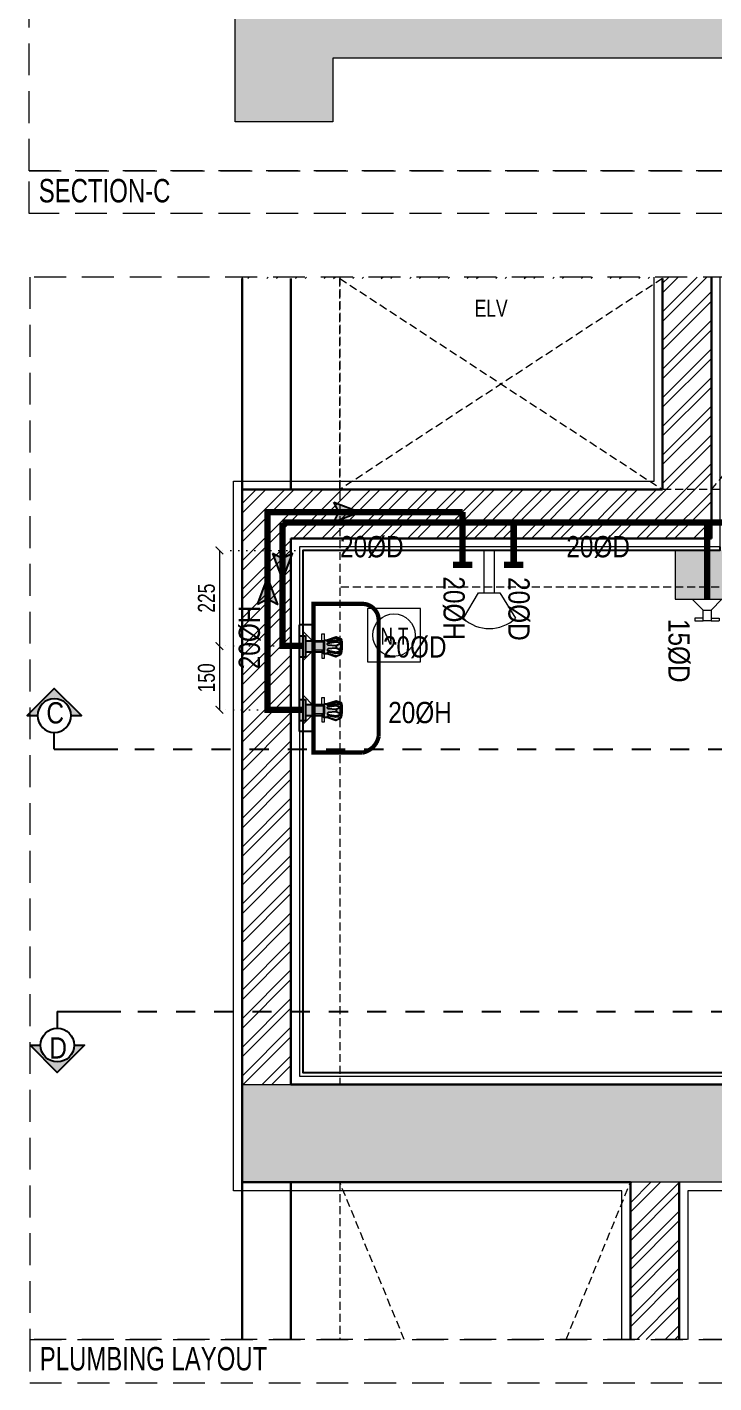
# Model space of a CAD drawing. Header units: inches. Extents: x 899679 to 12882928, y -3363313 to 527800.
# Drawn here: x 945968 to 947585, y 506453 to 509643 of the extents above; entities that cross this region are included whole.
import ezdxf
from ezdxf.enums import TextEntityAlignment as Align

# ---------------------------------------------------------------- set-up
doc = ezdxf.new("R2010")
doc.units = ezdxf.units.IN
doc.header["$LTSCALE"] = 150
for name, pattern in [('Dash', [6, 3, -3]), ('DOT2', [0.125, 0, -0.125]), ('HIDDEN', [0.375, 0.25, -0.125]), ('HIDDEN2', [0.1875, 0.125, -0.0625])]:
    doc.linetypes.add(name, pattern=pattern)
for name, color, linetype, lineweight in [('300X755-BEAM-MSA', 5, 'HIDDEN2', 13), ('COLUMN', 5, 'Continuous', 13), ('DOTTED LINE-MSA', 3, 'HIDDEN2', 13), ('ELE-01-MSA', 7, 'Continuous', 30), ('g-cen-sym', 8, 'Continuous', 25), ('g-r.c.c', 8, 'Continuous', 15), ('g-text', 8, 'Continuous', 9), ('P.FIXTURE-MSA', 8, 'Continuous', 5), ('P_Water Supply Downtake pipe', 3, 'Continuous', 25), ('PLASTER', 3, 'Continuous', 9), ('SHEET', 7, 'Continuous', 13), ('WALL HATCH-MSA', 251, 'Continuous', 9), ('WALL-MSA', 32, 'Continuous', 30)]:
    doc.layers.add(name, color=color, linetype=linetype, lineweight=lineweight)
for name, color, linetype in [('g-sol250', 8, 'Continuous'), ('P_GEYSER', 1, 'Continuous'), ('P_HOT WATER PIPE', 1, 'HIDDEN'), ('P_SANITARY', 7, 'Continuous'), ('R.C.C HATCH-MSA', 250, 'Continuous'), ('TILE SECTION', 152, 'Continuous')]:
    doc.layers.add(name, color=color, linetype=linetype)
doc.styles.add('ARIAL', font='swisscl.ttf')
doc.styles.add('arial unicode', font='swisscl.ttf', dxfattribs={"height": 165})
doc.styles.add('PLUMBING TEXT', font='ARIALN.TTF')
doc.styles.add('SWINS', font='swissc.ttf')
doc.dimstyles.new('25', dxfattribs={"dimtxt": 40, "dimasz": 18, "dimexe": 0, "dimexo": 0, "dimgap": 10, "dimtad": 1, "dimdec": 0, "dimzin": 3, "dimdsep": 46, "dimtxsty": 'ARIAL', "dimblk": 'ARCHTICK', "dimcen": 0, "dimclrd": 256, "dimclre": 256, "dimclrt": 256, "dimadec": 0, "dimazin": 0, "dimtfac": 1, "dimtdec": 0, "dimtmove": 1, "dimatfit": 0, "dimfxl": 1, "dimtolj": 1, "dimtzin": 0, "dimlwd": 18, "dimlwe": 5, "dimarcsym": 0})

# ---------------------------------------------------------------- blocks, each defined once
blk = doc.blocks.new('sec')
at = {"layer": 'g-cen-sym'}
h = blk.add_hatch(color=256, dxfattribs=at)
h.paths.add_polyline_path([(2.73e-14, 537.5273218287452), (-107.956475941309, 429.5708458874361), (-107.956475941309, 399.1607016395453, -0.2062306983916904), (2.730000000001706e-14, 445.6665243379758, -0.4142135623730596), (148.5555081145527, 297.1110162260618), (240.4163056053222, 297.1110162260618)])
h.paths.add_polyline_path([(-107.956475941309, 399.1607016395454), (-107.956475941309, 429.5708458874361), (-138.1869732997017, 399.3403485290693), (-138.1869732997017, 351.6371512499004, -0.09565303018648871)])
h.paths.add_polyline_path([(-138.1869732997017, 399.3403485290693), (-168.4174706606815, 369.1098511680636), (-168.4174706606815, 297.1110162260618), (-148.5555081119139, 297.1110162260618, -0.09423427136048851), (-138.1869732997017, 351.6371512499004)])
h.paths.add_polyline_path([(-168.4174706580426, 369.1098511680636), (-204.6941080129084, 332.8332138158367), (-204.6941080129084, 297.1110162260618), (-168.4174706606815, 297.1110162260618)])
h.paths.add_polyline_path([(-204.6941080129084, 332.8332138158367), (-240.4163056027092, 297.1110162260618), (-204.6941080129084, 297.1110162260618)])
for q in [(2.73e-14, 148.5555081130354), (-561.6378324203346, 0)]:
    blk.add_line((0, 0), q, dxfattribs=at)
blk.add_lwpolyline([(-148.5555081119139, 297.1110162260618), (-240.4163056027092, 297.1110162260618), (2.73e-14, 537.5273218287452), (240.4163056053222, 297.1110162260618), (148.5555081145527, 297.1110162260618)], dxfattribs=at)
blk.add_circle((2.73e-14, 297.1110162260618), 148.5555081130354, dxfattribs=at)
blk = doc.blocks.new('TAP-1')
for p, q in [((9.525013580918312, -44.44999999995343), (28.57501366082579, -44.44999999995343)), ((9.525013580918312, -50.80000000004657), (28.57501366082579, -50.80000000004657)), ((28.57501366082579, -44.44999999995343), (28.57501366082579, -50.80000000004657))]:
    blk.add_line(p, q)
for points in [[(-9.52499020472169, -25.40001328103244), (-34.92501358129084, 0), (34.92501358129084, 0), (9.525013580918312, -25.40002716239542)], [(-9.524986418895423, -44.44999999995343), (-28.5749864988029, -44.44999999995343), (-28.5749864988029, -50.80000000004657), (-9.524986418895423, -50.80000000004657)]]:
    blk.add_lwpolyline(points)
blk.add_lwpolyline([(9.525013580918312, -25.40000000002328), (9.525013580918312, -50.80000000004657), (-9.524986418895423, -50.80000000004657), (-9.524986418895423, -25.40000000002328)], close=True)
blk = doc.blocks.new('A$Cd9974d17')
at = {"elevation": -2.990973136893025e-06}
blk.add_lwpolyline([(14.51018306124024, -125), (139.5101830612402, -125), (139.5101830612402, 0), (14.51018306124024, 0)], close=True, dxfattribs=at)
blk.add_circle((77.01018305378966, -62.50000000372529, -3.011486838741326e-06), 50)
blk = doc.blocks.new('A$C9f60bd39')
for p, q in [((-25.00005471240729, 99.99999316036701), (-62.28428161423653, 159.5359041057527)), ((60.56100777816027, 159.7277266159654), (25.00002735946327, 99.99999316036701)), ((25.00002735946327, 99.99999316036701), (-25.00005471240729, 99.99999316036701)), ((12.50000684056431, 99.99999316036701), (-12.50003419537097, 99.99999316036701))]:
    blk.add_line(p, q)
blk.add_lwpolyline([(-12.50003419537097, 99.99999316036701), (-12.50002051796764, 0), (12.50002051796764, 0), (12.50000684056431, 99.99999316036701)], close=True)
blk.add_arc((-0.7608264302834868, 95.07164785638452), 89.11103114370214, 46.51608762641337, 133.6628466995608)
blk = doc.blocks.new('_ArchTick')
at = {"color": 0, "linetype": 'ByBlock', "const_width": 0.15}
blk.add_lwpolyline([(-0.5, -0.5), (0.5, 0.5)], dxfattribs=at)
blk = doc.blocks.new('*D148')
at = {"linetype": 'DOT2', "lineweight": 5, "transparency": 16777216}
for p, q in [((-2704.900000083028, 1959.004104294349), (-2901.34986201441, 1959.004104294349)), ((-2679.500000080676, 1734.004104294349), (-2901.34986201441, 1734.004104294349))]:
    blk.add_line(p, q, dxfattribs=at)
at = {"lineweight": 18, "transparency": 16777216}
blk.add_line((-2901.34986201441, 1959.004104294349), (-2901.34986201441, 1734.004104294349), dxfattribs=at)
at = {"layer": 'Defpoints', "color": 0, "transparency": 16777216}
for p in [(-2704.900000083028, 1959.004104294349, -3.684042151124298e-08), (-2901.34986201441, 1734.004104294349), (-2679.500000080677, 1734.004104294349, -3.684042151124298e-08)]:
    blk.add_point(p, dxfattribs=at)
at = {"lineweight": 18, "transparency": 16777216, "xscale": 18, "yscale": 18, "zscale": 18}
for p, rotation in [((-2901.34986201441, 1959.004104294349), 90), ((-2901.34986201441, 1734.004104294349), 270)]:
    blk.add_blockref('_ArchTick', p, dxfattribs=dict(at, rotation=rotation))
at = {"transparency": 16777216, "insert": (-2931.83478993053, 1846.504104294349), "char_height": 40, "attachment_point": 5, "rotation": 90.00000000000001, "style": 'ARIAL'}
blk.add_mtext('\\A1;225', dxfattribs=at)
blk = doc.blocks.new('*D147')
at = {"linetype": 'DOT2', "lineweight": 5, "transparency": 16777216}
for p, q in [((-2679.500000080676, 1734.004104294349), (-2901.349862013478, 1734.004104294349)), ((-2679.500000083005, 1584.004104294349), (-2901.349862013478, 1584.004104294349))]:
    blk.add_line(p, q, dxfattribs=at)
at = {"lineweight": 18, "transparency": 16777216}
blk.add_line((-2901.349862013478, 1734.004104294349), (-2901.349862013478, 1584.004104294349), dxfattribs=at)
at = {"layer": 'Defpoints', "color": 0, "transparency": 16777216}
for p in [(-2679.500000080677, 1734.004104294349, -3.684042151124298e-08), (-2901.349862013479, 1584.004104294349), (-2679.500000083005, 1584.004104294349, -3.684042151124298e-08)]:
    blk.add_point(p, dxfattribs=at)
at = {"lineweight": 18, "transparency": 16777216, "xscale": 18, "yscale": 18, "zscale": 18}
for p, rotation in [((-2901.349862013478, 1734.004104294349), 90), ((-2901.349862013478, 1584.004104294349), 270)]:
    blk.add_blockref('_ArchTick', p, dxfattribs=dict(at, rotation=rotation))
at = {"transparency": 16777216, "insert": (-2931.834789929599, 1659.004104294349), "char_height": 40, "attachment_point": 5, "rotation": 90.00000000000001, "style": 'ARIAL'}
blk.add_mtext('\\A1;150', dxfattribs=at)
blk = doc.blocks.new('G$CEF1FA635')
at = {"layer": 'R.C.C HATCH-MSA'}
h = blk.add_hatch(color=251, dxfattribs=at)
h.dxf.hatch_style = 1
h.paths.add_polyline_path([(2732.831326492014, 790.0925526365172), (3332.831326492014, 790.0925526365172), (3332.831326492014, 665.0925526365172), (2962.831326623098, 665.0925526365172), (2962.831326623098, 215.0925526365172), (2732.831326492014, 215.0925526365172), (2732.831326492014, 365.0925526365172), (715.0686735910131, 365.0925526365172), (715.0686735910131, 215.0925526365172), (484.9313264089869, 215.0925526365172), (484.9313264089869, 665.0925526365172), (0, 665.0925526365172), (0, 790.0925526365172), (715.0686735910131, 790.0925526365172), (715.0686735910131, 490.0925526365172), (2732.831326492014, 490.0925526365172)])
h.paths.add_polyline_path([(2732.831326492014, 3740.092552636517), (3332.831326492014, 3740.092552636517), (3332.831326492014, 3615.092552636517), (2962.831326623098, 3615.092552636517), (2962.831326623098, 3165.092552636517), (2732.831326492014, 3165.092552636517), (2732.831326492014, 3315.092552636517), (715.0686735910131, 3315.092552636517), (715.0686735910131, 3165.092552636517), (484.9313264089869, 3165.092552636517), (484.9313264089869, 3615.092552636517), (0, 3615.092552636517), (0, 3740.092552636517), (715.0686735910131, 3740.092552636517), (715.0686735910131, 3440.092552636517), (2732.831326492014, 3440.092552636517)])
at = {"layer": 'g-r.c.c', "color": 251}
blk.add_lwpolyline([(3332.831326492014, 665.0925526365172), (2962.831326623098, 665.0925526365172), (2962.831326623098, 215.0925526365172), (2732.831326492014, 215.0925526365172), (2732.831326492014, 365.0925526365172), (715.0686735910131, 365.0925526365172), (715.0686735910131, 215.0925526365172), (484.9313264089869, 215.0925526365172), (484.9313264089869, 665.0925526365172), (0, 665.0925526365172)], dxfattribs=at)
at = {"layer": 'SHEET', "color": 251, "linetype": 'HIDDEN', "ltscale": 2}
for points in [[(3332.831326492014, 100), (0, 100), (0, 3915.092552636517), (3332.831326492014, 3915.092552636517)], [(0, 100), (3332.831326492014, 100.0000000004657), (3332.831326492014, 4.656612873077393e-10), (0, 0)]]:
    blk.add_lwpolyline(points, close=True, dxfattribs=at)
at = {"layer": 'g-text', "color": 251, "style": 'arial unicode'}
blk.add_text('SECTION-C', height=55, dxfattribs=at).set_placement((22.18989498110022, 25.8432444097707, 9.739165417181771e-08))
blk = doc.blocks.new('ARR')
at = {"ltscale": 0.025}
h = blk.add_hatch(color=256, dxfattribs=at)
edge = h.paths.add_edge_path()
edge.add_line((248.5438484465703, 93.94263017456979), (-2.328306436538696e-08, -1.164153218269348e-08))
edge.add_line((0, 0), (248.5438484698534, -93.94263018621132))
edge.add_line((248.5438484465703, -93.94263019785285), (199.9999999767169, -1.164153218269348e-08))
edge.add_line((200, 0), (248.5438484698534, 93.94263018621132))
at = {"color": 7, "linetype": 'Continuous', "ltscale": 0.025}
blk.add_lwpolyline([(248.5438484465703, 93.94263017456979), (0, 0), (248.5438484465703, -93.94263019785285), (200, 0)], close=True, dxfattribs=at)
blk = doc.blocks.new('AC')
at = {"layer": 'P_SANITARY', "ltscale": 10}
h = blk.add_hatch(color=7, dxfattribs=at)
h.set_gradient(color1=(242, 244, 241), color2=(118, 137, 108), rotation=90.00000000000003, one_color=1, tint=0.4799999892711639, name='INVCYLINDER')
h.paths.add_polyline_path([(-4.656613e-10, -24.99945513007697), (14.31408783327788, -24.99945513007697), (14.31408783327788, 0.0021237677428871), (4.656613e-10, 0.0021237677428871)])
h.paths.add_polyline_path([(4.656613e-10, 0.0021237677428871), (14.31408783327788, 0.0021237677428871), (14.31408783327788, 24.99945513007697), (4.656613e-10, 24.99945513007697)])
h = blk.add_hatch(color=7, dxfattribs=at)
h.set_gradient(color1=(242, 244, 241), color2=(118, 137, 108), rotation=90.00000000000003, one_color=1, tint=0.4799999892711639, name='INVCYLINDER')
h.paths.add_polyline_path([(14.31408783327788, 13.41977291507646), (14.31408783327788, -13.41977291542571), (57.60630970122293, -13.41977291542571), (57.60630970122293, 13.41977291507646)])
h = blk.add_hatch(color=7, dxfattribs=at)
h.set_gradient(color1=(242, 244, 241), color2=(118, 137, 108), rotation=90.00000000000003, one_color=1, tint=0.4799999892711639, name='INVCYLINDER')
h.paths.add_polyline_path([(99.97194769605996, 0.0021237677428871), (99.75558331026696, 5.541051914216949), (98.98042425839228, 12.12990388472099), (97.43010615045205, 18.81565072957892), (85.75427288375795, 24.33865900163073), (65.55169001407921, 17.31378006224986), (57.60630970122293, 17.31378006224986), (57.60630970122293, 0.0021237677428871)])
h.paths.add_polyline_path([(93.79654807783665, 7.188264906522818), (85.8996152053587, 3.748496603569946), (67.44114020932466, 5.734841684112324), (66.90821835957468, 6.170868652523495), (65.98771698214114, 7.236712351324968), (65.69703233521432, 8.641688137548044), (66.13305930374189, 9.319952312391253), (67.05356068117544, 9.949769043014383), (86.04495752719228, 13.53487967140972), (94.3294699306134, 11.35474482947029), (94.66860201442614, 10.87027041637338), (95.24997130408882, 9.90132159856148), (95.24997130408882, 8.593240693211554), (94.76549689564851, 7.866529082297347)], flags=16)
h.paths.add_polyline_path([(92.92449414101429, 16.05414660158567), (85.65737800276837, 16.29638379998505), (69.0399057616014, 13.14730014000088), (68.79766855482012, 13.14730014000088), (68.31319414637983, 13.29264246521052), (66.85977091919631, 13.72866943362169), (66.2784016295336, 14.16469640168361), (65.98771698214114, 14.84296057687607), (66.13305930374189, 15.61811963282525), (66.90821835957468, 16.63551588740665), (85.8996152053587, 22.40076135809069), (94.52325969329105, 19.49391490395646), (94.66860201442614, 19.00944049900863), (94.76549689564851, 18.04049168131314), (94.3294699306134, 16.92620053049177)], flags=16)
h = blk.add_hatch(color=7, dxfattribs=at)
h.set_gradient(color1=(242, 244, 241), color2=(118, 137, 108), rotation=90.00000000000003, one_color=1, tint=0.4799999892711639, name='INVCYLINDER')
h.paths.add_polyline_path([(86.04495752719228, -11.02797287900466), (67.05356068117544, -7.491309694829396), (66.13305930374189, -6.813045520219017), (65.69703233521432, -6.183228789246641), (65.98771698214114, -4.778253003023564), (66.90821835957468, -3.712409303872847), (67.44114020932466, -3.27638233557809), (86.04495752719228, -1.323225663392803), (86.04495752719228, 0.0021237677428871), (57.60630970122293, 0.0021237677428871), (57.60630970122293, -14.90376815770287), (63.71068725921213, -14.90376815770287), (86.04495752719228, -22.1708842960652), (86.04495752719228, -19.84486277902033), (85.8996152053587, -19.89385457290335), (66.90821835957468, -14.17705653852317), (66.13305930374189, -13.15966028417461), (65.98771698214114, -12.38450122880749), (66.2784016295336, -11.70623705349862), (66.85977091919631, -11.27021008520387), (68.31319414637983, -10.83418311714194), (68.79766855482012, -10.68884079880081), (69.0399057616014, -10.68884079880081), (85.65737800276837, -13.83792445936706), (92.92449414101429, -13.5956872528186), (94.3294699306134, -14.46774118964095), (94.76549689564851, -15.53358488855883), (94.66860201442614, -16.59942858759314), (94.52325969329105, -16.98700811923481), (86.04495752719228, -19.84486277902033), (86.04495752719228, -22.1708842960652), (98.30216008354908, -17.81061461230273), (98.3990549684968, -17.56837740517221), (98.44750240910801, -16.93856067466549), (98.88352937740272, -14.61308350763284), (99.41645122691988, -10.93107799778227), (99.85247819544749, -6.183228789246641), (99.99782052054071, -0.6602205247618258), (99.97194769605996, 0.0021237677428871), (86.04495752719228, 0.0021237677428871), (86.04495752719228, -1.400901647866701), (93.79654807783665, -4.72980555833783), (94.76549689564851, -5.359622288960961), (95.24997130408882, -6.086333908024244), (95.24997130408882, -7.394414813490582), (94.66860201442614, -8.411811068304813), (94.3294699306134, -8.847838036250321)])
at = {"layer": 'P_SANITARY', "color": 7}
blk.add_line((57.60630970122293, 17.31378006224986), (57.60630970122293, -14.90376815770287), dxfattribs=at)
at = {"layer": 'P_SANITARY', "ltscale": 10}
blk.add_lwpolyline([(14.31408783327788, -24.99945513007697), (14.31408783327788, 24.99945513007697), (4.656613e-10, 24.99945513007697), (-4.656613e-10, -24.99945513007697)], close=True, dxfattribs=at)
for points in [[(57.60630970122293, 13.41977291507646), (14.31408783327788, 13.41977291507646)], [(14.31408783327788, -13.41977291542571), (57.60630970122293, -13.41977291542571)]]:
    blk.add_lwpolyline(points, dxfattribs=at)
at = {"layer": 'P_SANITARY', "color": 7}
for points in [[(57.60630970122293, -14.90376815770287), (63.71068725921213, -14.90376815770287), (86.04495752719228, -22.1708842960652), (98.30216008354908, -17.81061461230273), (98.3990549684968, -17.56837740517221), (98.44750240910801, -16.93856067466549), (98.88352937740272, -14.61308350763284), (99.41645122691988, -10.93107799778227), (99.85247819544749, -6.183228789246641), (99.99782052054071, -0.6602205247618258), (99.75558331026696, 5.541051914216949), (98.98042425839228, 12.12990388472099), (97.43010615045205, 18.81565072957892), (85.75427288375795, 24.33865900163073), (65.55169001407921, 17.31378006224986), (57.60630970122293, 17.31378006224986), (57.60630970122293, -14.90376815770287)], [(86.04495752719228, 13.53487967140972), (94.3294699306134, 11.35474482947029), (94.66860201442614, 10.87027041637338), (95.24997130408882, 9.90132159856148), (95.24997130408882, 8.593240693211554), (94.76549689564851, 7.866529082297347), (93.79654807783665, 7.188264906522818), (85.8996152053587, 3.748496603569946), (67.44114020932466, 5.734841684112324), (66.90821835957468, 6.170868652523495), (65.98771698214114, 7.236712351324968), (65.69703233521432, 8.641688137548044), (66.13305930374189, 9.319952312391253), (67.05356068117544, 9.949769043014383), (86.04495752719228, 13.53487967140972)], [(85.8996152053587, 22.40076135809069), (94.52325969329105, 19.49391490395646), (94.66860201442614, 19.00944049900863), (94.76549689564851, 18.04049168131314), (94.3294699306134, 16.92620053049177), (92.92449414101429, 16.05414660158567), (85.65737800276837, 16.29638379998505), (69.0399057616014, 13.14730014000088), (68.79766855482012, 13.14730014000088), (68.31319414637983, 13.29264246521052), (66.85977091919631, 13.72866943362169), (66.2784016295336, 14.16469640168361), (65.98771698214114, 14.84296057687607), (66.13305930374189, 15.61811963282525), (66.90821835957468, 16.63551588740665), (85.8996152053587, 22.40076135809069)], [(86.04495752719228, 22.93368320795707), (86.04495752719228, 24.19331667607185)], [(86.04495752719228, 13.72866943362169), (86.04495752719228, 17.16843773680739)], [(86.04495752719228, -1.290037255384959), (86.04495752719228, 3.457811960834078)], [(97.67234335327522, -17.76216717495117), (97.67234335327522, 17.36222750635352)], [(86.04495752719228, -11.02797287900466), (94.3294699306134, -8.847838036250321), (94.66860201442614, -8.411811068304813), (95.24997130408882, -7.394414813490582), (95.24997130408882, -6.086333908024244), (94.76549689564851, -5.359622288960961), (93.79654807783665, -4.72980555833783), (85.8996152053587, -1.338484699954278), (67.44114020932466, -3.27638233557809), (66.90821835957468, -3.712409303872847), (65.98771698214114, -4.778253003023564), (65.69703233521432, -6.183228789246641), (66.13305930374189, -6.813045520219017), (67.05356068117544, -7.491309694829396), (86.04495752719228, -11.02797287900466)], [(85.8996152053587, -19.89385457290335), (94.52325969329105, -16.98700811923481), (94.66860201442614, -16.59942858759314), (94.76549689564851, -15.53358488855883), (94.3294699306134, -14.46774118964095), (92.92449414101429, -13.5956872528186), (85.65737800276837, -13.83792445936706), (69.0399057616014, -10.68884079880081), (68.79766855482012, -10.68884079880081), (68.31319414637983, -10.83418311714194), (66.85977091919631, -11.27021008520387), (66.2784016295336, -11.70623705349862), (65.98771698214114, -12.38450122880749), (66.13305930374189, -13.15966028417461), (66.90821835957468, -14.17705653852317), (85.8996152053587, -19.89385457290335)], [(86.04495752719228, -13.5956872528186), (86.04495752719228, -11.02797287900466)], [(86.04495752719228, -22.0739894148428), (86.04495752719228, -19.94230200944002)]]:
    blk.add_lwpolyline(points, dxfattribs=at)
blk = doc.blocks.new('GEYSER')
at = {"layer": 'P_GEYSER', "linetype": 'Continuous'}
for points in [[(-125.3349405054468, -33.16639222588856), (-125.3349405054468, 0)], [(125.3349405056797, 0), (-125.3349405054468, 0)], [(125.3349405056797, -33.16639222588856), (125.3349405056797, 0)]]:
    blk.add_lwpolyline(points, dxfattribs=at)
at = {"layer": 'P_GEYSER', "linetype": 'Continuous', "const_width": 10}
blk.add_lwpolyline([(175, -148.1663922258885, -0.3080263182779532), (136.8851185357198, -186.4997255592606), (-136.6666666665114, -186.4997255592606, -0.4142135623722055), (-175, -148.1663922258885), (-175, -33.16639222588856), (175, -33.16639222588856)], format="xyb", close=True, dxfattribs=at)
at = {"layer": 'P_SANITARY', "rotation": 269.9999999999999}
for p in [(-74.89077406539582, 8.149072527885437e-10), (75.10922593413852, -1.164224272542924e-10)]:
    blk.add_blockref('AC', p, dxfattribs=at)
blk = doc.blocks.new('G$CD5AA7AB6')
at = {"layer": 'g-sol250'}
h = blk.add_hatch(color=251, dxfattribs=at)
h.dxf.hatch_style = 1
h.paths.add_polyline_path([(-1828.062499999534, 1844.004104294349), (-1228, 1844.004104294349), (-1228, 1959.068027000641), (-1828.062499999534, 1959.068027000641)])
at = {"layer": 'R.C.C HATCH-MSA'}
h = blk.add_hatch(color=251, dxfattribs=at)
h.dxf.hatch_style = 1
h.paths.add_polyline_path([(-1647.899999409914, 702.0041042943485), (-2747.900000083027, 702.0041042943485), (-2847.899999408983, 702.0041043459205), (-2847.899999408983, 472.0041044752579), (-1933.500000011409, 472.0041044752579), (-1647.899999409914, 472.0041043445235)])
at = {"layer": 'WALL HATCH-MSA'}
h = blk.add_hatch(dxfattribs=at)
h.set_pattern_fill('ANSI32', color=251, scale=5)
h.set_pattern_definition([(45, (-945607.6998753166, -538697.8564447874), (-33.67596045400933, 33.67596045400933), []), (45, (-945585.2492253166, -538697.8564447874), (-33.67596045400933, 33.67596045400933), [])])
h.paths.add_polyline_path([(-485.0000000001164, 2602.004104294349), (-599.9999999998836, 2602.004104294349), (-600, 2102.004104294349), (-1092.999999996275, 2102.004104294349), (-1092.999999996275, 1987.004104294349), (-600, 1987.004104294349), (-600, 1452.004104294349), (-485, 1452.004104294349)])
h.paths.add_polyline_path([(-1647.899999409798, 702.0041042943485), (-1647.899999409914, 587.0041042943485), (1.164153218269348e-10, 587.0041042943485), (-1.164153218269348e-10, 702.0041042943485)])
h.paths.add_polyline_path([(-1818.500000011409, 472.0041044225218), (-1933.500000011409, 472.0041044752579), (-1933.500000011642, 102.0041043459205), (-1818.500000011409, 102.0041043459205)])
h.paths.add_polyline_path([(-2847.900000083027, 702.0041043459205), (-2732.900000083027, 702.0041042943485), (-2732.900000083027, 1987.004104294349), (-1742.999999996275, 1987.004104294349), (-1742.999999996275, 2602.004104294349), (-2847.90000004333, 2602.004104294349), (-2847.900000043446, 2598.704104346456), (-1857.999999996275, 2598.704104346456), (-1857.999999996275, 2102.004104294349), (-2847.900000083027, 2102.004104294349)])
at = {"layer": '300X755-BEAM-MSA', "color": 251}
for p, q in [((-2847.899999693851, 2602.004104294349), (-2847.89999939804, 702.0041043468518)), ((-2617.899999693851, 2602.004104294349), (-2617.89999939804, 702.0041043468518)), ((-600.0000002031447, 2102.004104244756), (-2617.899999615969, 2102.004104244756)), ((-600.0000002031447, 1872.004104244756), (-2617.899999615969, 1872.004104244756))]:
    blk.add_line(p, q, dxfattribs=at)
at = {"layer": 'COLUMN', "color": 251}
blk.add_lwpolyline([(-2847.899999408983, 472.0041043445235), (-2847.899999408983, 702.0041043459205), (-1647.899999409914, 702.0041043459205), (-1647.899999409914, 472.0041043445235)], close=True, dxfattribs=at)
at = {"layer": 'DOTTED LINE-MSA', "color": 251}
for p, q in [((-2617.900000043446, 2102.004104346503), (-2617.900000043446, 2598.704104346456)), ((-1857.999999956926, 2598.704104346456), (-2617.900000043446, 2102.004104346503)), ((-2617.900000043446, 2598.704104346456), (-1857.999999956926, 2102.004104346503)), ((-1742.999999996275, 2102.004104294349), (-1323.304031722713, 2602.004104294349)), ((-2617.900000083027, 472.0041044752579), (-2617.900000083027, 102.0041043459205)), ((-2466.175614178064, 102.0041043459205), (-2617.900000083027, 472.0041044752579)), ((-2085.224385916372, 102.0041043459205), (-1933.500000011409, 472.0041044752579))]:
    blk.add_line(p, q, dxfattribs=at)
at = {"layer": 'ELE-01-MSA', "color": 251}
for p, q in [((-2847.900000043446, 2102.004104346503), (-2847.900000043446, 2598.704104346456)), ((-2732.900000043446, 2102.004104346503), (-2732.900000043446, 2598.704104346456)), ((-2732.900000083027, 472.0041043136735), (-2732.900000083027, 102.0041043459205))]:
    blk.add_line(p, q, dxfattribs=at)
blk.add_lwpolyline([(-2847.900000083027, 472.0041043136735), (-2847.900000083027, 102.0041043459205)], dxfattribs=at)
at = {"layer": 'g-cen-sym', "color": 251, "linetype": 'Dash', "lineweight": -3, "ltscale": 0.1}
for p, q in [((-3190.373942882521, 1490.986307337647, 2.840547297319923e-09), (-284.9536169958301, 1490.986307337647, 2.840547297319923e-09)), ((-3183.375586951151, 873.944566244958, 2.840547297319923e-09), (-284.9536169958301, 873.944566244958, 2.840547297319923e-09))]:
    blk.add_line(p, q, dxfattribs=at)
at = {"layer": 'P.FIXTURE-MSA', "color": 251, "elevation": 3.371146648604369e-08}
blk.add_lwpolyline([(-1828, 1959.005527000641), (-1828.058673836291, 1844.004104294349), (-1228.058673836291, 1844.004104294349), (-1228, 1959.005527000641)], dxfattribs=at)
at = {"layer": 'PLASTER', "color": 251, "elevation": 2.777046007766426e-09}
for points in [[(-1953.500000011409, 102.0041043456877), (-1953.500000011409, 452.0041043445235), (-2867.900000083027, 452.0041043445235), (-2867.900000083027, 2122.004104294349), (-1877.999999996275, 2122.004104294349), (-1877.999999996275, 2602.004104294349)], [(-1722.999999996275, 2602.004104294349), (-1722.999999996275, 1967.004104294349), (-2712.900000083027, 1967.004104294349), (-2712.900000083027, 722.0041043459205), (-1647.899999409914, 722.0041043459205), (5.820766091346741e-10, 722.0041042943485)], [(0, 567.0041042943485), (-1627.899999409914, 567.0041042943485), (-1627.899999409914, 452.0041043445235), (-1798.500000011409, 452.0041043445235), (-1798.500000011409, 102.0041043456877)]]:
    blk.add_lwpolyline(points, dxfattribs=at)
at = {"layer": 'SHEET', "color": 251, "linetype": 'HIDDEN', "ltscale": 2}
for points in [[(-3347.900000083027, 102.0041043459205), (0, 102.0041043459205), (0, 2602.004104294349), (-3347.900000083027, 2602.004104294349)], [(0, 102.0041043454548), (-3347.900000083027, 102.0041043459205), (-3347.900000083027, 4.656612873077393e-10), (0, 0)]]:
    blk.add_lwpolyline(points, close=True, dxfattribs=at)
at = {"layer": 'TILE SECTION', "color": 251, "elevation": 2.777046007766426e-09}
blk.add_lwpolyline([(-1722.999999996275, 1967.004104294349), (-1722.999999996275, 1959.004104294349), (-2704.900000083027, 1959.004104294349), (-2704.900000083027, 730.0041043459205), (-1647.899999409914, 730.0041043459205), (8.149072527885437e-10, 730.0041042943485)], dxfattribs=at)
at = {"layer": 'WALL-MSA', "color": 251}
for p, q in [((-1857.999999996275, 2598.704104346456), (-1857.999999996275, 2102.004104294349)), ((-1742.999999996275, 2602.004104294349), (-1742.999999996275, 1987.004104294349)), ((-1857.999999996275, 2102.004104294349), (-2847.900000083027, 2102.004104294349)), ((-2847.900000083027, 472.0041044752579), (-2847.900000083027, 2102.004104294349)), ((-1742.999999996275, 1987.004104294349), (-2732.900000083027, 1987.004104294349)), ((-2732.900000083027, 702.0041042943485), (-2732.900000083027, 1987.004104294349)), ((0, 702.0041042943485), (-2732.900000083027, 702.0041042943485)), ((-1933.500000011409, 472.0041044752579), (-2847.900000083027, 472.0041044752579)), ((-1933.500000011409, 102.0041043459205), (-1933.500000011409, 472.0041044752579)), ((-1818.500000011409, 102.0041043459205), (-1818.500000011409, 472.0041043445235))]:
    blk.add_line(p, q, dxfattribs=at)
at = {"layer": 'g-cen-sym', "color": 251, "linetype": 'Dash', "lineweight": -3, "ltscale": 0.1, "yscale": 0.2666666667908428, "zscale": 0.2666666667908428}
for p, xscale, rotation in [((-3290.144031597534, 1490.986309638945, 2.840547297319923e-09), -0.2666666667908428, 359.9999991195479), ((-3283.145675666165, 873.9445639436599, 2.840547297319923e-09), 0.2666666667908428, 180.0000008804521)]:
    blk.add_blockref('sec', p, dxfattribs=dict(at, xscale=xscale, rotation=rotation))
at = {"layer": 'P.FIXTURE-MSA', "color": 251}
for name, p, rotation in [('A$C9f60bd39', (-2266.465625041397, 1959.004104294349, 2.777046007766426e-09), 180), ('A$Cd9974d17', (-2413.389816518989, 1697.004104193184, 2.990973132332475e-06), 180), ('TAP-1', (-2704.900000080699, 1734.004090713337, 2.777046007766426e-09), 90), ('TAP-1', (-2704.900000083027, 1584.004090713337, 2.777046007766426e-09), 90)]:
    blk.add_blockref(name, p, dxfattribs=dict(at, rotation=rotation))
blk.add_blockref('TAP-1', (-1753.05867607845, 1844.004104294349, 8.683042480182044e-09), dxfattribs=at)
at = {"layer": 'g-cen-sym', "color": 251, "linetype": 'Dash', "lineweight": -3, "ltscale": 0.1, "style": 'SWINS'}
for s, p in [('C', (-3288.072677565971, 1576.677535901545, 5.216504284030926e-09)), ('D', (-3281.074321634602, 788.2533376810607, 5.216504284030926e-09))]:
    blk.add_text(s, height=50, dxfattribs=at).set_placement(p, align=Align.MIDDLE_CENTER)
at = {"layer": 'g-text', "color": 251, "style": 'arial unicode'}
for s, height, p in [('ELV', 40, (-2300.307912689284, 2508.545385067817)), ('N.T', 40, (-2522.271565092029, 1737.168703479925, -3.282290119064392e-06)), ('PLUMBING LAYOUT ', 55, (-3324.431934278458, 29.42926908913068))]:
    blk.add_text(s, height=height, dxfattribs=at).set_placement(p)
at = {"color": 251}
for base, p1, p2, picture, middle in [((-2901.34986201441, 1734.004104294349, 3.961746751900941e-08), (-2704.900000083027, 1959.004104294349, 2.777046007766426e-09), (-2679.500000080676, 1734.004104294349, 2.777046007766426e-09), '*D148', (-2931.83478993053, 1846.50410429435, 3.961746751900941e-08)), ((-2901.349862013479, 1584.004104294349, 3.961746751900941e-08), (-2679.500000080676, 1734.004104294349, 2.777046007766426e-09), (-2679.500000083004, 1584.004104294349, 2.777046007766426e-09), '*D147', (-2931.834789929599, 1659.00410429435, 3.961746751900941e-08))]:
    dim = blk.add_linear_dim(base=base, p1=p1, p2=p2, angle=90, dimstyle='25', dxfattribs=at)
    dim.commit()
    dim.dimension.update_dxf_attribs({"geometry": picture, "text_midpoint": middle})

msp = doc.modelspace()

# ---------------------------------------------------------------- linework, layer by layer
at = {"layer": 'P_HOT WATER PIPE', "linetype": 'Continuous', "ltscale": 0.52, "const_width": 15, "elevation": -3.684042151124298e-08}
for points in [[(946617.2193152813, 508036.5700353744), (946533.7769028443, 508036.5700353744), (946533.7769028443, 508501.5121846576), (946993.4524800444, 508501.5121846576)], [(946993.4524800444, 508377.3872763193), (946993.4524800444, 508501.5121846576)], [(946970.5069311617, 508377.3872763193), (947016.3980289272, 508377.3872763193)]]:
    msp.add_lwpolyline(points, dxfattribs=at)
at = {"layer": 'P_Water Supply Downtake pipe', "ltscale": 20, "const_width": 15}
for points in [[(948532.3823218301, 508477.0700320102), (946569.1215880282, 508477.0700320102)], [(947569.0606392858, 508296.5700489554), (947569.0606392858, 508477.0700320102)]]:
    msp.add_lwpolyline(points, dxfattribs=at)
at = {"layer": 'P_Water Supply Downtake pipe', "ltscale": 20, "const_width": 15, "elevation": -3.684042151124298e-08}
for points in [[(946617.2193152836, 508186.5700353744), (946569.1215880282, 508186.5700353744), (946569.1215880282, 508477.0700320102)], [(947113.553551239, 508377.3872763193), (947113.553551239, 508477.0700320102)], [(947090.6080023564, 508377.3872763193), (947136.4991001216, 508377.3872763193)]]:
    msp.add_lwpolyline(points, dxfattribs=at)

# ---------------------------------------------------------------- block references
at = {"color": 1}
msp.add_blockref('G$CEF1FA635', (945973.0955421164, 509204.5700489559, -3.961746751900941e-08), dxfattribs=at)
at = {"layer": 'P_GEYSER', "xscale": -1, "rotation": 90}
msp.add_blockref('GEYSER', (946609.2193152813, 508110.6287551154, -3.684042151124298e-08), dxfattribs=at)
at = {"layer": 'P_HOT WATER PIPE', "linetype": 'Continuous', "ltscale": 0.52, "xscale": -0.25, "yscale": 0.25, "zscale": 0.25}
msp.add_blockref('ARR', (946752.2693961794, 508501.5121846576, -3.684042151124298e-08), dxfattribs=at)
at = {"layer": 'P_HOT WATER PIPE', "linetype": 'Continuous', "ltscale": 0.52, "xscale": -0.25, "yscale": 0.25, "zscale": 0.25, "rotation": 90}
msp.add_blockref('ARR', (946533.7769028443, 508346.5765640854, -3.684042151124298e-08), dxfattribs=at)
at = {"layer": 'P_Water Supply Downtake pipe', "ltscale": 20}
msp.add_blockref('G$CD5AA7AB6', (949322.1193153643, 506452.565944661, -3.961746751900941e-08), dxfattribs=at)
at = {"layer": 'P_Water Supply Downtake pipe', "ltscale": 20, "xscale": 0.25, "yscale": 0.25, "zscale": 0.25, "rotation": 90.00000000000001}
msp.add_blockref('ARR', (946569.1215880282, 508342.2904099219, -3.684042151124298e-08), dxfattribs=at)

# ---------------------------------------------------------------- texts
at = {"layer": 'P_HOT WATER PIPE', "linetype": 'Continuous', "ltscale": 0.52, "style": 'PLUMBING TEXT'}
for rotation, p in [(270, (946948.3219169491, 508350.2828773506, -3.684042151124298e-08)), (90, (946516.1278475133, 508131.9220025658, -3.48666579252199e-08))]:
    msp.add_text('20%%CH', height=50, rotation=rotation, dxfattribs=at).set_placement(p)
msp.add_text('20%%CH', height=50, dxfattribs=at).set_placement((946818.2398702769, 508005.0000268523, -3.677692022168949e-08))
at = {"layer": 'P_Water Supply Downtake pipe', "ltscale": 20, "style": 'PLUMBING TEXT'}
for p in [(946704.758305946, 508395.2179754083, -3.684042464434473e-08), (947237.7319403687, 508395.2179754083, -3.684042464434473e-08), (946805.8281420822, 508159.3253749405)]:
    msp.add_text('20%%CD', height=50, dxfattribs=at).set_placement(p)
for s, p in [('20%%CD', (947101.1782197536, 508348.571567235, -1.118389214571636e-09)), ('15%%CD', (947478.1343551727, 508250.1645548508))]:
    msp.add_text(s, height=50, rotation=270, dxfattribs=at).set_placement(p)

doc.saveas('drawing.dxf')
